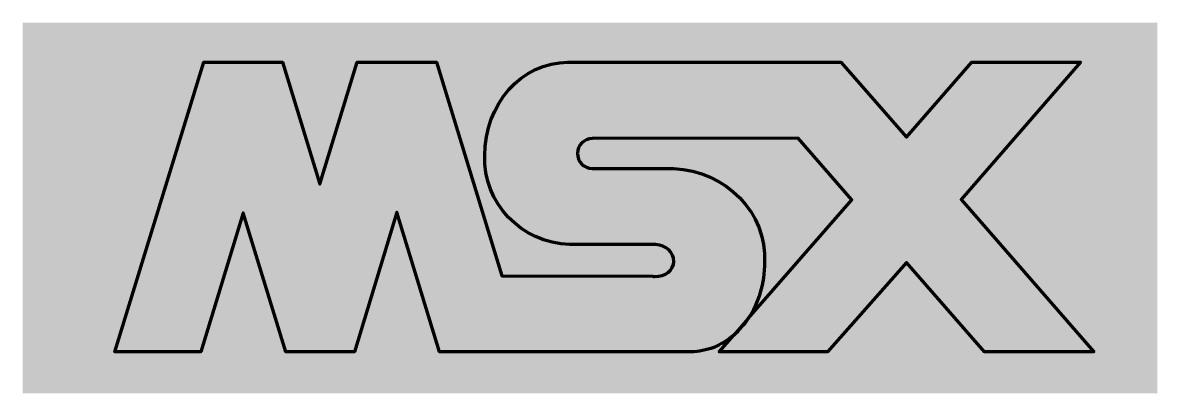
# Model space of a CAD drawing. Header units: millimetres. Extents: x 12.7 to 89.1, y 254.5 to 279.4.
import ezdxf

# ---------------------------------------------------------------- set-up
doc = ezdxf.new("R2010")
doc.units = ezdxf.units.MM

msp = doc.modelspace()

# ---------------------------------------------------------------- hatches: boundary and pattern name
at = {"true_color": 0x000000, "transparency": 33554687}
msp.add_hatch(color=18, dxfattribs=at).paths.add_polyline_path([(12.74, 279.41), (89.084, 279.41), (89.084, 254.492), (12.74, 254.492)], flags=0)
at = {"true_color": 0xffffff, "transparency": 33554687}
h = msp.add_hatch(color=7, dxfattribs=at)
edge = h.paths.add_edge_path(flags=0)
edge.add_spline(control_points=[(60.584, 258.408), (60.95, 258.726), (61.28, 259.103), (61.562, 259.527), (61.562, 259.527), (68.535, 267.507), (68.535, 267.507), (68.535, 267.507), (64.913, 271.651), (64.913, 271.651), (64.913, 271.651), (51.063, 271.621), (51.063, 271.621), (50.52, 271.621), (50.067, 271.171), (50.067, 270.63), (50.057, 270.07), (50.51, 269.609), (51.063, 269.599), (51.063, 269.599), (56.535, 269.599), (56.535, 269.599), (60.075, 269.439), (62.821, 266.616), (62.66, 263.302), (62.66, 261.872), (62.249, 260.559), (61.562, 259.527), (61.562, 259.527), (60.584, 258.408), (60.584, 258.408), (59.769, 257.701), (58.771, 257.285), (57.691, 257.285), (57.691, 257.285), (40.793, 257.285), (40.793, 257.285), (40.793, 257.285), (37.916, 266.666), (37.916, 266.666), (37.916, 266.666), (35.07, 257.285), (35.07, 257.285), (35.07, 257.285), (30.443, 257.285), (30.443, 257.285), (30.443, 257.285), (27.576, 266.616), (27.576, 266.616), (27.576, 266.616), (24.729, 257.285), (24.729, 257.285), (24.729, 257.285), (18.946, 257.285), (18.946, 257.285), (18.946, 257.285), (24.931, 276.757), (24.931, 276.757), (24.931, 276.757), (30.231, 276.757), (30.231, 276.757), (30.231, 276.757), (32.736, 268.548), (32.736, 268.548), (32.736, 268.548), (35.251, 276.757), (35.251, 276.757), (35.251, 276.757), (40.582, 276.757), (40.582, 276.757), (40.582, 276.757), (44.987, 262.381), (44.987, 262.381), (44.987, 262.381), (55.136, 262.361), (55.136, 262.361), (55.187, 262.361), (55.227, 262.351), (55.267, 262.351), (55.971, 262.321), (56.545, 262.771), (56.555, 263.362), (56.575, 263.953), (56.022, 264.463), (55.328, 264.493), (55.328, 264.493), (49.544, 264.493), (49.544, 264.493), (46.275, 264.613), (43.71, 267.286), (43.831, 270.48), (43.821, 273.934), (46.325, 276.747), (49.423, 276.757), (49.423, 276.757), (67.79, 276.757), (67.79, 276.757), (67.79, 276.757), (72.216, 271.712), (72.216, 271.712), (72.216, 271.712), (76.602, 276.757), (76.602, 276.757), (76.602, 276.757), (83.914, 276.757), (83.914, 276.757), (83.914, 276.757), (75.897, 267.517), (75.897, 267.517), (75.897, 267.517), (84.809, 257.285), (84.809, 257.285), (84.809, 257.285), (77.457, 257.285), (77.457, 257.285), (77.457, 257.285), (72.206, 263.292), (72.206, 263.292), (72.206, 263.292), (66.885, 257.285), (66.885, 257.285), (66.885, 257.285), (59.603, 257.285), (59.603, 257.285), (59.603, 257.285), (60.584, 258.408), (60.584, 258.408)], knot_values=[0, 0, 0, 0, 1, 1, 1, 2, 2, 2, 3, 3, 3, 4, 4, 4, 5, 5, 5, 6, 6, 6, 7, 7, 7, 8, 8, 8, 9, 9, 9, 10, 10, 10, 11, 11, 11, 12, 12, 12, 13, 13, 13, 14, 14, 14, 15, 15, 15, 16, 16, 16, 17, 17, 17, 18, 18, 18, 19, 19, 19, 20, 20, 20, 21, 21, 21, 22, 22, 22, 23, 23, 23, 24, 24, 24, 25, 25, 25, 26, 26, 26, 27, 27, 27, 28, 28, 28, 29, 29, 29, 30, 30, 30, 31, 31, 31, 32, 32, 32, 33, 33, 33, 34, 34, 34, 35, 35, 35, 36, 36, 36, 37, 37, 37, 38, 38, 38, 39, 39, 39, 40, 40, 40, 41, 41, 41, 42, 42, 42, 42], degree=3, periodic=1)

# ---------------------------------------------------------------- linework, layer by layer
at = {"color": 18, "linetype": 'Continuous', "lineweight": 140, "true_color": 0x000000}
msp.add_lwpolyline([(61.562, 259.527), (60.584, 258.408)], dxfattribs=at)
for points, knots in [([(60.584, 258.408), (60.584, 258.408), (59.603, 257.285), (59.603, 257.285), (59.603, 257.285), (66.885, 257.285), (66.885, 257.285), (66.885, 257.285), (72.206, 263.292), (72.206, 263.292), (72.206, 263.292), (77.457, 257.285), (77.457, 257.285), (77.457, 257.285), (84.809, 257.285), (84.809, 257.285), (84.809, 257.285), (75.897, 267.517), (75.897, 267.517), (75.897, 267.517), (83.914, 276.757), (83.914, 276.757), (83.914, 276.757), (76.602, 276.757), (76.602, 276.757), (76.602, 276.757), (72.216, 271.712), (72.216, 271.712), (72.216, 271.712), (67.79, 276.757), (67.79, 276.757), (67.79, 276.757), (49.423, 276.757), (49.423, 276.757), (46.325, 276.747), (43.821, 273.934), (43.831, 270.48), (43.71, 267.286), (46.275, 264.613), (49.544, 264.493), (49.544, 264.493), (55.328, 264.493), (55.328, 264.493), (56.022, 264.463), (56.575, 263.953), (56.555, 263.362), (56.545, 262.771), (55.971, 262.321), (55.267, 262.351), (55.227, 262.351), (55.187, 262.361), (55.136, 262.361), (55.136, 262.361), (44.987, 262.381), (44.987, 262.381), (44.987, 262.381), (40.582, 276.757), (40.582, 276.757), (40.582, 276.757), (35.251, 276.757), (35.251, 276.757), (35.251, 276.757), (32.736, 268.548), (32.736, 268.548), (32.736, 268.548), (30.231, 276.757), (30.231, 276.757), (30.231, 276.757), (24.931, 276.757), (24.931, 276.757), (24.931, 276.757), (18.946, 257.285), (18.946, 257.285), (18.946, 257.285), (24.729, 257.285), (24.729, 257.285), (24.729, 257.285), (27.576, 266.616), (27.576, 266.616), (27.576, 266.616), (30.443, 257.285), (30.443, 257.285), (30.443, 257.285), (35.07, 257.285), (35.07, 257.285), (35.07, 257.285), (37.916, 266.666), (37.916, 266.666), (37.916, 266.666), (40.793, 257.285), (40.793, 257.285), (40.793, 257.285), (57.691, 257.285), (57.691, 257.285), (58.771, 257.285), (59.769, 257.701), (60.584, 258.408)], [0, 0, 0, 0, 1, 1, 1, 2, 2, 2, 3, 3, 3, 4, 4, 4, 5, 5, 5, 6, 6, 6, 7, 7, 7, 8, 8, 8, 9, 9, 9, 10, 10, 10, 11, 11, 11, 12, 12, 12, 13, 13, 13, 14, 14, 14, 15, 15, 15, 16, 16, 16, 17, 17, 17, 18, 18, 18, 19, 19, 19, 20, 20, 20, 21, 21, 21, 22, 22, 22, 23, 23, 23, 24, 24, 24, 25, 25, 25, 26, 26, 26, 27, 27, 27, 28, 28, 28, 29, 29, 29, 30, 30, 30, 31, 31, 31, 32, 32, 32, 32]), ([(61.562, 259.527), (62.249, 260.559), (62.66, 261.872), (62.66, 263.302), (62.821, 266.616), (60.075, 269.439), (56.535, 269.599), (56.535, 269.599), (51.063, 269.599), (51.063, 269.599), (50.51, 269.609), (50.057, 270.07), (50.067, 270.63), (50.067, 271.171), (50.52, 271.621), (51.063, 271.621), (51.063, 271.621), (64.913, 271.651), (64.913, 271.651), (64.913, 271.651), (68.535, 267.507), (68.535, 267.507), (68.535, 267.507), (61.562, 259.527), (61.562, 259.527)], [0, 0, 0, 0, 1, 1, 1, 2, 2, 2, 3, 3, 3, 4, 4, 4, 5, 5, 5, 6, 6, 6, 7, 7, 7, 8, 8, 8, 8])]:
    msp.add_open_spline(points, degree=3, knots=knots, dxfattribs=at)
msp.add_open_spline([(60.584, 258.408), (60.95, 258.726), (61.28, 259.103), (61.562, 259.527)], degree=3, dxfattribs=at)

doc.saveas('drawing.dxf')
